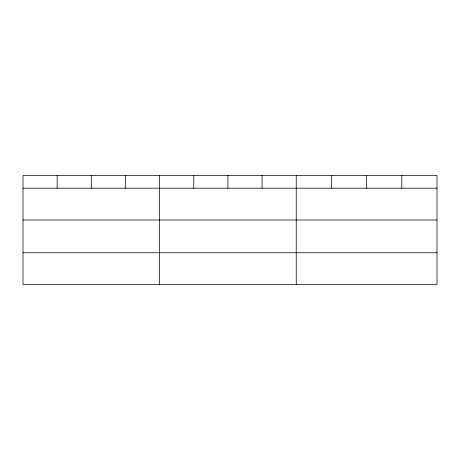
<?xml version="1.0" encoding="UTF-8"?>
<svg xmlns="http://www.w3.org/2000/svg" width="460" height="460" viewBox="0 0 460 460"><rect width="100%" height="100%" fill="white"/><g stroke="black" fill="none" stroke-linecap="round" stroke-linejoin="round"><path stroke-width="0.69" d="M437 219.989L437 175.433L23 175.433L23 284.567L437 284.567L437 219.989L23 219.989M23 188.18L437 188.18M23 252.758L437 252.758M401.81 175.433L401.81 188.18M366.62 175.433L366.62 188.18M331.43 175.433L331.43 188.18M296.24 175.433L296.24 284.567M262.085 175.433L262.085 188.18M227.93 175.433L227.93 188.18M193.775 175.433L193.775 188.18M159.62 175.433L159.62 284.567M125.465 175.433L125.465 188.18M91.31 175.433L91.31 188.18M57.155 175.433L57.155 188.18"/></g></svg>
